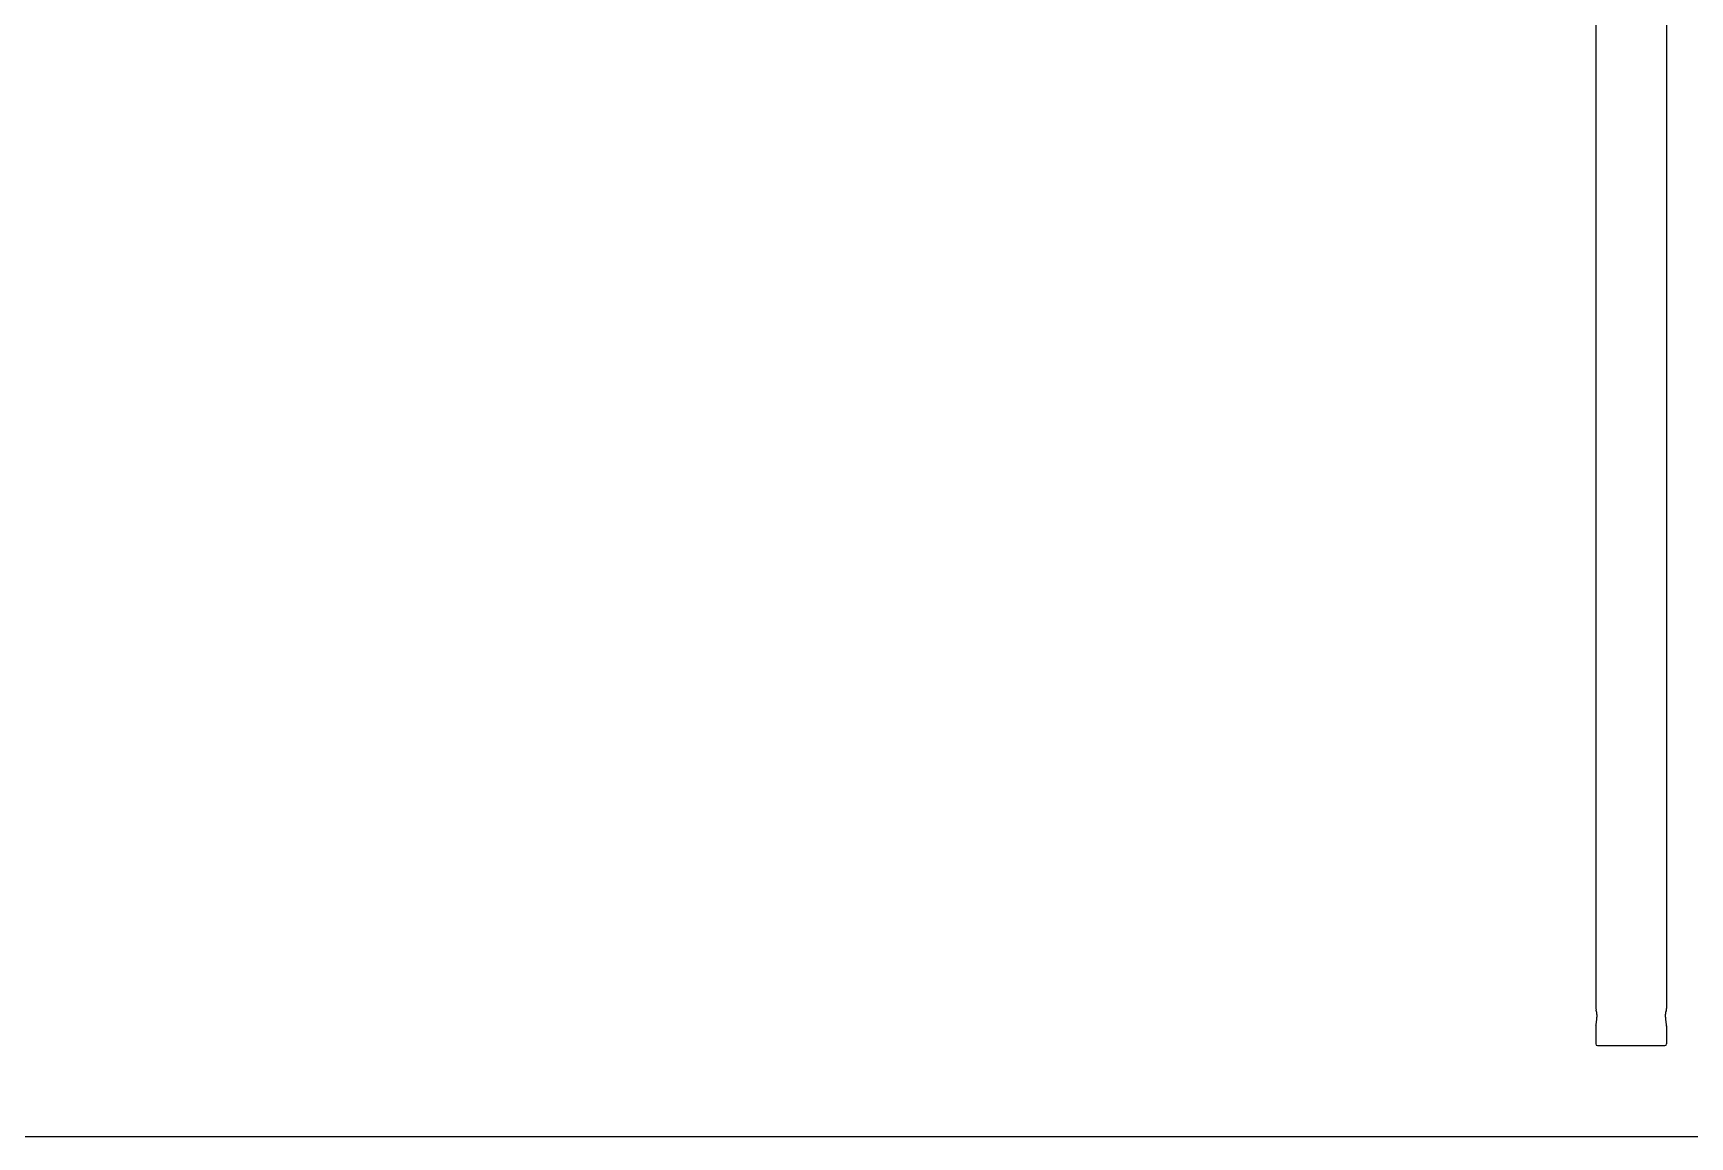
# Model space of a CAD drawing. Header units: millimetres. Extents: x 11802 to 19889, y -472 to 9054.
# Drawn here: x 13012 to 13479.8, y 4777 to 5088.6 of the extents above; entities that cross this region are included whole.
import ezdxf

# ---------------------------------------------------------------- set-up
doc = ezdxf.new("R2010")
doc.units = ezdxf.units.MM
doc.header["$LTSCALE"] = 307.34
doc.layers.get('0').update_dxf_attribs({"linetype": 'CONTINUOUS'})

msp = doc.modelspace()

# ---------------------------------------------------------------- linework, layer by layer
at = {"color": 7, "linetype": 'Continuous'}
for p, q in [((13453.25862, 5432.29427), (13453.25862, 4813.21127)), ((13473.25862, 5432.29427), (13473.25862, 4813.21127)), ((13453.25862, 4808.29427), (13453.25862, 4803.25277)), ((13473.25862, 4808.29427), (13473.25862, 4803.25277)), ((13453.75862, 4802.75277), (13472.75862, 4802.75277))]:
    msp.add_line(p, q, dxfattribs=at)
at = {"color": 0, "linetype": 'Continuous'}
msp.add_lwpolyline([(18205.07743, 4777), (12162, 4777), (12162, 9053.78402), (18205.07743, 9053.78402)], close=True, dxfattribs=at)
at = {"color": 7, "linetype": 'Continuous'}
for centre, radius, start, end in [((13442.88744, 4810.63757), 10.68529, 9.9880267, 11.7461186), ((13443.66058, 4810.76161), 9.9048, 352.3961241, 355.5588208), ((13443.74079, 4810.75817), 9.82457, 355.5426116, 359.9601962), ((13482.78764, 4810.75869), 9.83589, 180.0427843, 184.4562095), ((13482.84417, 4810.76041), 9.89237, 184.4407372, 187.609082), ((13483.61637, 4810.63927), 10.67187, 168.2464157, 170.0016613), ((13442.62889, 4810.91863), 10.94871, 347.2394778, 349.9974625), ((13443.01973, 4810.84563), 10.55113, 350.0192255, 352.4043832), ((13483.49832, 4810.8464), 10.55215, 187.6015179, 189.9832662), ((13483.86635, 4810.91491), 10.92649, 190.0025254, 192.7709253), ((13453.75862, 4803.25277), 0.5, 180, 270), ((13472.75862, 4803.25277), 0.5, 270, 0)]:
    msp.add_arc(centre, radius, start, end, dxfattribs=at)
for points, knots in [([(13453.25862, 4813.21127), (13453.22357, 4813.21127), (13453.36162, 4812.99575), (13453.32839, 4812.91186), (13453.34897, 4812.81283)], [0, 0, 0, 0, 0.257375483, 1, 1, 1, 1]), ([(13453.41078, 4812.49085), (13453.43252, 4812.36739), (13453.5236, 4811.79207), (13453.56541, 4811.20847), (13453.56535, 4810.75134)], [0, 0, 0, 0, 0.215216401, 1, 1, 1, 1]), ([(13472.95176, 4810.75134), (13472.95173, 4810.91204), (13472.96658, 4811.495), (13473.03327, 4812.07623), (13473.10658, 4812.49211)], [0, 0, 0, 0, 0.27564315, 1, 1, 1, 1]), ([(13473.16826, 4812.81316), (13473.18885, 4812.9121), (13473.25666, 4812.99594), (13473.22359, 4813.21127), (13473.25862, 4813.21127)], [0, 0, 0, 0, 0.74261024, 1, 1, 1, 1]), ([(13453.30719, 4808.50032), (13453.2956, 4808.44902), (13453.31239, 4808.40577), (13453.24064, 4808.29427), (13453.25862, 4808.29427)], [0, 0, 0, 0, 0.745214965, 1, 1, 1, 1]), ([(13473.25862, 4808.29427), (13473.2407, 4808.29427), (13473.25739, 4808.40536), (13473.22173, 4808.44846), (13473.21017, 4808.49957)], [0, 0, 0, 0, 0.254770783, 1, 1, 1, 1])]:
    msp.add_open_spline(points, degree=3, knots=knots, dxfattribs=at)

doc.saveas('drawing.dxf')
